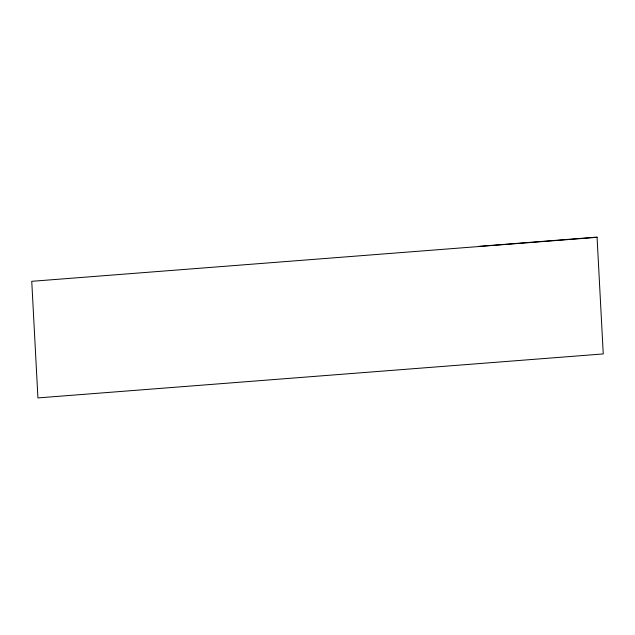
<?xml version="1.0" encoding="UTF-8"?>
<svg xmlns="http://www.w3.org/2000/svg" width="635" height="635" viewBox="0 0 635 635"><rect width="100%" height="100%" fill="white"/><g stroke="black" fill="none" stroke-linecap="round" stroke-linejoin="round"><path stroke-width="0.95" d="M478.512 246.38L597.059 237.085L603.25 353.933L37.925 397.915L31.75 281.313L597.075 237.339"/></g></svg>
